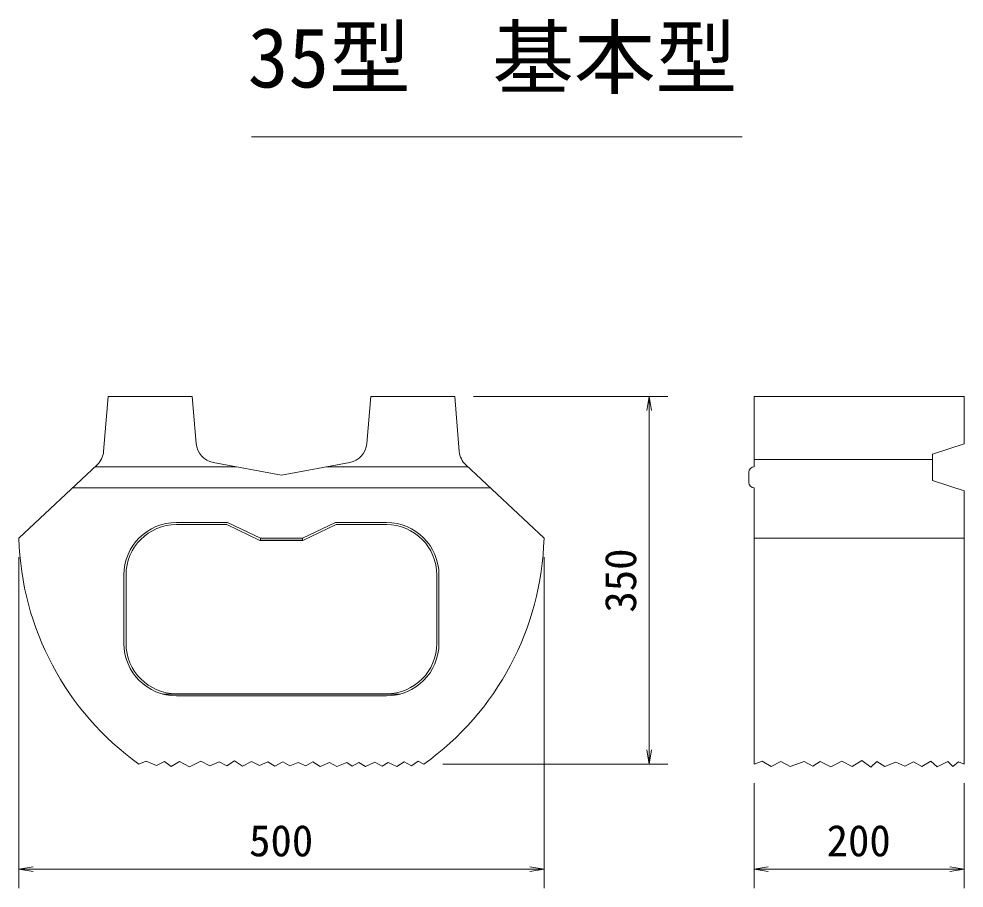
# Model space of a CAD drawing. Units: millimetres, scale not verified. Extents: x 1702 to 43752, y 1233 to 30933.
# Drawn here: x 12398 to 16898, y 9602 to 13739 of the extents above; entities that cross this region are included whole.
import ezdxf
from ezdxf.enums import TextEntityAlignment as Align

# ---------------------------------------------------------------- set-up
doc = ezdxf.new("R2010")
doc.units = ezdxf.units.MM
doc.header["$LTSCALE"] = 50
for name, color, linetype, lineweight in [('D-STR-DIM', 7, 'Continuous', 13), ('D-STR-STR（BLOCK）', 1, 'Continuous', 13), ('D-STR-TXT', 7, 'Continuous', 13)]:
    doc.layers.add(name, color=color, linetype=linetype, lineweight=lineweight)
doc.styles.add('ＭＳ ゴシック', font='')
doc.styles.get('ＭＳ ゴシック').set_extended_font_data('MS Gothic')

msp = doc.modelspace()

# ---------------------------------------------------------------- linework, layer by layer
at = {"layer": 'D-STR-DIM'}
for p, q in [((14563.1, 11941.86), (15488.1, 11941.86)), ((15386.85, 11874.36), (15398.1, 11941.86)), ((15409.35, 11874.36), (15398.1, 11941.86)), ((15398.1, 11941.86), (15398.1, 11874.36)), ((15398.1, 11874.36), (15398.1, 10259.36)), ((12398.1, 11176.86), (12398.1, 9601.86)), ((14898.1, 11176.86), (14898.1, 9601.86)), ((15386.85, 10259.36), (15398.1, 10191.86)), ((15409.35, 10259.36), (15398.1, 10191.86)), ((15398.1, 10191.86), (15398.1, 10259.36)), ((14416.33, 10191.86), (15488.1, 10191.86)), ((15898.1, 10101.86), (15898.1, 9601.86)), ((16898.1, 10101.86), (16898.1, 9601.86)), ((12465.6, 9703.11), (12398.1, 9691.86)), ((12465.6, 9680.61), (12398.1, 9691.86)), ((12398.1, 9691.86), (12465.6, 9691.86)), ((12465.6, 9691.86), (14830.6, 9691.86)), ((14830.6, 9703.11), (14898.1, 9691.86)), ((14830.6, 9680.61), (14898.1, 9691.86)), ((14898.1, 9691.86), (14830.6, 9691.86)), ((15965.6, 9703.11), (15898.1, 9691.86)), ((15965.6, 9680.61), (15898.1, 9691.86)), ((15898.1, 9691.86), (15965.6, 9691.86)), ((15965.6, 9691.86), (16830.6, 9691.86)), ((16830.6, 9703.11), (16898.1, 9691.86)), ((16830.6, 9680.61), (16898.1, 9691.86)), ((16898.1, 9691.86), (16830.6, 9691.86))]:
    msp.add_line(p, q, dxfattribs=at)
at = {"layer": 'D-STR-STR（BLOCK）'}
for p, q in [((12823.1, 11941.86), (12801.29, 11680.19)), ((12823.1, 11941.86), (13223.1, 11941.86)), ((13223.1, 11941.86), (13241.77, 11717.8)), ((14073.1, 11941.86), (14054.43, 11717.8)), ((14073.1, 11941.86), (14473.1, 11941.86)), ((14473.1, 11941.86), (14494.9, 11680.19)), ((15898.1, 11941.86), (16898.1, 11941.86)), ((15898.1, 11941.86), (15898.1, 11606.86)), ((16898.1, 11716.86), (16898.1, 11941.86)), ((16898.1, 11716.86), (16748.1, 11666.86)), ((16748.1, 11541.86), (16748.1, 11666.86)), ((12770.03, 11615.54), (12398.1, 11266.86)), ((13648.1, 11566.86), (13322.99, 11627.81)), ((13648.1, 11566.86), (13973.2, 11627.81)), ((14526.16, 11615.54), (14898.1, 11266.86)), ((15898.1, 11641.86), (16748.1, 11641.86)), ((13434.76, 11606.86), (12760.76, 11606.86)), ((14535.43, 11606.86), (13861.43, 11606.86)), ((15873.1, 11581.86), (15873.1, 11531.86)), ((16898.1, 11491.86), (16748.1, 11541.86)), ((14642.1, 11506.86), (12654.1, 11506.86)), ((15898.1, 11506.86), (15898.1, 10191.86)), ((16898.1, 10191.86), (16898.1, 11491.86)), ((13148.1, 11341.86), (13390.6, 11341.86)), ((13548.1, 11266.86), (13390.6, 11341.86)), ((13748.1, 11266.86), (13905.6, 11341.86)), ((14148.1, 11341.86), (13905.6, 11341.86)), ((13148.1, 11331.86), (13388.34, 11331.86)), ((13545.84, 11256.86), (13388.34, 11331.86)), ((13750.36, 11256.86), (13907.86, 11331.86)), ((14148.1, 11331.86), (13907.86, 11331.86)), ((13545.84, 11256.86), (13648.1, 11256.86)), ((13548.1, 11266.86), (13648.1, 11266.86)), ((13548.1, 11266.86), (13548.1, 11256.86)), ((13748.1, 11258.11), (13548.1, 11258.11)), ((13748.1, 11266.86), (13648.1, 11266.86)), ((13750.36, 11256.86), (13648.1, 11256.86)), ((13748.1, 11266.86), (13748.1, 11256.86)), ((15898.1, 11266.86), (16898.1, 11266.86)), ((12898.1, 11091.86), (12898.1, 10766.86)), ((12908.1, 11091.86), (12908.1, 10766.86)), ((14388.1, 11091.86), (14388.1, 10766.86)), ((14398.1, 11091.86), (14398.1, 10766.86)), ((14213.66, 10525.61), (13082.54, 10525.61)), ((13148.1, 10526.86), (13648.1, 10526.86)), ((13148.1, 10516.86), (13648.1, 10516.86)), ((14148.1, 10526.86), (13648.1, 10526.86)), ((14148.1, 10516.86), (13648.1, 10516.86)), ((12969.86, 10191.86), (13003.9, 10206.28)), ((13003.9, 10206.28), (13053.71, 10184.8)), ((13053.71, 10184.8), (13091.81, 10204.33)), ((13091.81, 10204.33), (13123.06, 10180.9)), ((13123.06, 10180.9), (13163.11, 10204.33)), ((13163.11, 10204.33), (13210.97, 10178.95)), ((13210.97, 10178.95), (13263.72, 10205.31)), ((13263.72, 10205.31), (13307.67, 10183.83)), ((13307.67, 10183.83), (13351.63, 10202.38)), ((13351.63, 10202.38), (13387.77, 10183.83)), ((13387.77, 10183.83), (13423.91, 10207.26)), ((13423.91, 10207.26), (13462.98, 10182.85)), ((13462.98, 10182.85), (13505.37, 10204.35)), ((13505.37, 10204.35), (13543.47, 10184.83)), ((13543.47, 10184.83), (13582.54, 10203.38)), ((13582.54, 10203.38), (13616.73, 10182.87)), ((13616.73, 10182.87), (13654.82, 10202.4)), ((13654.82, 10202.4), (13688.03, 10183.85)), ((13688.03, 10183.85), (13727.1, 10199.47)), ((13727.1, 10199.47), (13764.22, 10183.85)), ((13764.22, 10183.85), (13797.43, 10202.4)), ((13797.43, 10202.4), (13832.59, 10180.92)), ((13832.59, 10180.92), (13876.05, 10199.44)), ((13876.05, 10199.44), (13912.19, 10180.89)), ((13912.19, 10180.89), (13959.08, 10199.44)), ((13959.08, 10199.44), (13984.47, 10182.85)), ((13984.47, 10182.85), (14015.73, 10199.44)), ((14015.73, 10199.44), (14048.94, 10180.89)), ((14048.94, 10180.89), (14091.92, 10200.42)), ((14091.92, 10200.42), (14127.08, 10182.85)), ((14127.08, 10182.85), (14155.9, 10199.42)), ((14155.9, 10199.42), (14197.9, 10180.87)), ((14197.9, 10180.87), (14233.06, 10202.35)), ((14233.06, 10202.35), (14267.25, 10183.8)), ((14267.25, 10183.8), (14299.48, 10205.28)), ((14299.48, 10205.28), (14326.33, 10191.86)), ((15898.1, 10191.86), (15937.03, 10206.44)), ((15937.03, 10206.44), (15980.33, 10180.75)), ((15980.33, 10180.75), (16024.98, 10203.74)), ((16024.98, 10203.74), (16069.64, 10180.75)), ((16069.64, 10180.75), (16135.94, 10205.09)), ((16135.94, 10205.09), (16177.89, 10182.1)), ((16177.89, 10182.1), (16213.07, 10203.74)), ((16213.07, 10203.74), (16263.14, 10179.39)), ((16263.14, 10179.39), (16315.91, 10206.44)), ((16315.91, 10206.44), (16364.62, 10180.75)), ((16364.62, 10180.75), (16411.98, 10209.15)), ((16411.98, 10209.15), (16453.93, 10178.04)), ((16453.93, 10178.04), (16482.35, 10203.74)), ((16482.35, 10203.74), (16520.23, 10180.75)), ((16520.23, 10180.75), (16573.01, 10201.03)), ((16573.01, 10201.03), (16616.31, 10182.1)), ((16616.31, 10182.1), (16656.9, 10202.39)), ((16656.9, 10202.39), (16697.5, 10180.75)), ((16697.5, 10180.75), (16739.44, 10206.44)), ((16739.44, 10206.44), (16770.57, 10179.39)), ((16770.57, 10179.39), (16819.95, 10203.78)), ((16819.95, 10203.78), (16844.31, 10180.79)), ((16844.31, 10180.79), (16871.37, 10202.43)), ((16871.37, 10202.43), (16898.1, 10191.86))]:
    msp.add_line(p, q, dxfattribs=at)
for centre, radius, start, end in [((13341.42, 11726.1), 100, 184.76364, 259.38034), ((13954.77, 11726.1), 100, 280.61966, 355.23636), ((12701.64, 11688.5), 100, 313.15239, 355.23636), ((14594.56, 11688.5), 100, 184.76364, 226.84761), ((15898.1, 11581.86), 25, 90, 180), ((15898.1, 11531.86), 25, 180, 270), ((13148.1, 11091.86), 250, 90, 180), ((14148.1, 11091.86), 250, 0, 90), ((13148.1, 11091.86), 240, 90, 180), ((14148.1, 11091.86), 240, 0, 90), ((13764.98, 11304.31), 1367.4, 181.56973, 234.44517), ((13531.21, 11304.31), 1367.4, 305.55483, 358.43027), ((13148.1, 10766.86), 250, 180, 270), ((13148.1, 10766.86), 240, 180, 270), ((14148.1, 10766.86), 250, 270, 0), ((14148.1, 10766.86), 240, 270, 0)]:
    msp.add_arc(centre, radius, start, end, dxfattribs=at)
at = {"layer": 'D-STR-TXT'}
msp.add_line((13505.36, 13176.88), (15840.84, 13176.88), dxfattribs=at)

# ---------------------------------------------------------------- texts
at = {"layer": 'D-STR-DIM', "style": 'ＭＳ ゴシック'}
msp.add_text('350', height=149.5, rotation=90, dxfattribs=at).set_placement((15381.77, 10912.95), align=Align.BOTTOM_LEFT)
for s, p in [('500', (13494.2, 9708.18)), ('200', (16243.8, 9708.18))]:
    msp.add_text(s, height=149.5, dxfattribs=at).set_placement(p, align=Align.BOTTOM_LEFT)
at = {"layer": 'D-STR-TXT', "style": 'ＭＳ ゴシック'}
msp.add_text('35型\u3000基本型', height=284.8, dxfattribs=at).set_placement((14652.5, 13326.88), align=Align.BOTTOM_CENTER)

doc.saveas('drawing.dxf')
